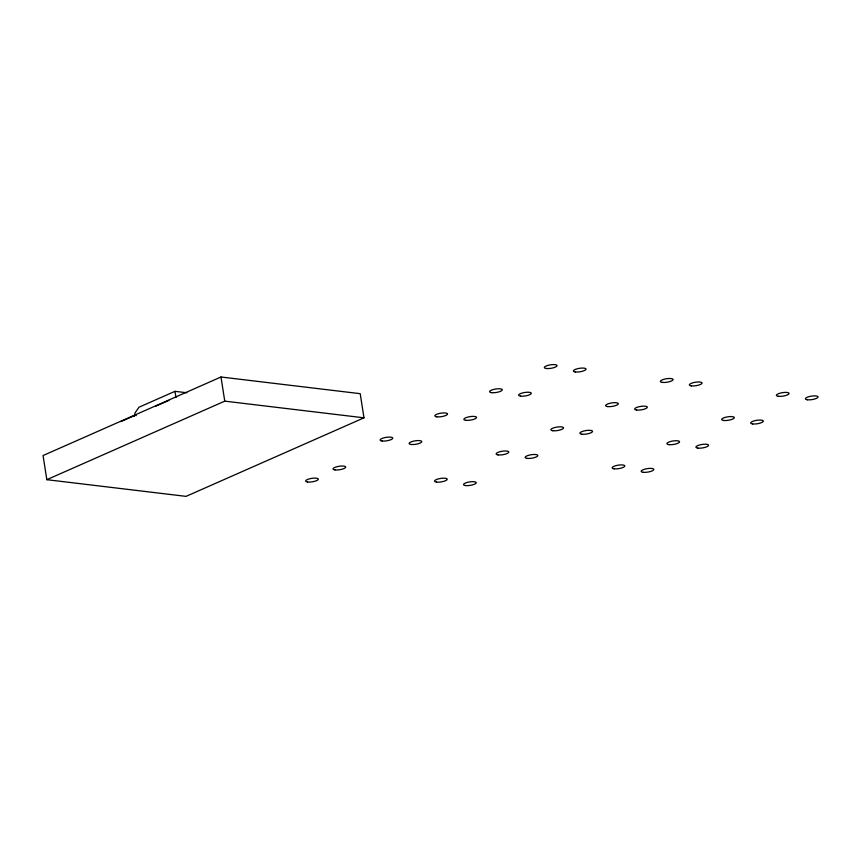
<?xml version="1.0" encoding="UTF-8"?>
<svg xmlns="http://www.w3.org/2000/svg" width="861" height="861" viewBox="0 0 861 861"><rect width="100%" height="100%" fill="white"/><g stroke="black" fill="none" stroke-linecap="round" stroke-linejoin="round"><path stroke-width="1.29" d="M134.359 416.272L134.994 412.989L138.976 407.221L174.966 391.335L186.848 392.756M220.986 377L43.05 455.544L46.828 479.685L186.051 496.366L363.988 417.822L360.21 393.681L220.986 377L224.764 401.14L363.988 417.822M120.981 421.578L136.07 414.916L136.189 415.669M155.981 406.123L168.917 400.419M46.828 479.685L224.764 401.14M174.966 391.335L175.978 397.567M307.614 482.02A6.447 1.765 -8.9 0 0 318.183 479.609A6.447 1.765 -8.9 0 0 310.154 478.651A6.447 1.765 -8.9 0 0 307.614 482.02M334.983 469.945A6.447 1.765 -8.9 0 0 345.562 467.523A6.447 1.765 -8.9 0 0 337.534 466.565A6.447 1.765 -8.9 0 0 334.983 469.945M465.833 420.319A6.447 1.765 -8.9 0 0 476.413 417.908A6.447 1.765 -8.9 0 0 468.373 416.939A6.447 1.765 -8.9 0 0 465.833 420.319M436.828 416.842A6.447 1.765 -8.9 0 0 447.408 414.432A6.447 1.765 -8.9 0 0 439.368 413.463A6.447 1.765 -8.9 0 0 436.828 416.842M581.853 434.224A6.447 1.765 -8.9 0 0 592.433 431.813A6.447 1.765 -8.9 0 0 584.404 430.844A6.447 1.765 -8.9 0 0 581.853 434.224M552.848 430.748A6.447 1.765 -8.9 0 0 563.428 428.337A6.447 1.765 -8.9 0 0 555.399 427.368A6.447 1.765 -8.9 0 0 552.848 430.748M697.873 448.129A6.447 1.765 -8.9 0 0 708.452 445.718A6.447 1.765 -8.9 0 0 700.423 444.75A6.447 1.765 -8.9 0 0 697.873 448.129M668.868 444.653A6.447 1.765 -8.9 0 0 679.447 442.242A6.447 1.765 -8.9 0 0 671.419 441.273A6.447 1.765 -8.9 0 0 668.868 444.653M520.582 396.157A6.447 1.765 -8.9 0 0 531.162 393.735A6.447 1.765 -8.9 0 0 523.122 392.777A6.447 1.765 -8.9 0 0 520.582 396.157M491.577 392.681A6.447 1.765 -8.9 0 0 502.157 390.259A6.447 1.765 -8.9 0 0 494.117 389.301A6.447 1.765 -8.9 0 0 491.577 392.681M636.602 410.062A6.447 1.765 -8.9 0 0 647.181 407.64A6.447 1.765 -8.9 0 0 639.153 406.683A6.447 1.765 -8.9 0 0 636.602 410.062M607.597 406.586A6.447 1.765 -8.9 0 0 618.176 404.164A6.447 1.765 -8.9 0 0 610.148 403.206A6.447 1.765 -8.9 0 0 607.597 406.586M752.622 423.956A6.447 1.765 -8.9 0 0 763.201 421.546A6.447 1.765 -8.9 0 0 755.172 420.588A6.447 1.765 -8.9 0 0 752.622 423.956M723.617 420.48A6.447 1.765 -8.9 0 0 734.196 418.069A6.447 1.765 -8.9 0 0 726.167 417.111A6.447 1.765 -8.9 0 0 723.617 420.48M575.331 371.984A6.447 1.765 -8.9 0 0 585.91 369.573A6.447 1.765 -8.9 0 0 577.882 368.605A6.447 1.765 -8.9 0 0 575.331 371.984M546.326 368.508A6.447 1.765 -8.9 0 0 556.906 366.097A6.447 1.765 -8.9 0 0 548.877 365.129A6.447 1.765 -8.9 0 0 546.326 368.508M691.351 385.889A6.447 1.765 -8.9 0 0 701.93 383.479A6.447 1.765 -8.9 0 0 693.901 382.51A6.447 1.765 -8.9 0 0 691.351 385.889M662.346 382.413A6.447 1.765 -8.9 0 0 672.925 380.002A6.447 1.765 -8.9 0 0 664.896 379.034A6.447 1.765 -8.9 0 0 662.346 382.413M807.37 399.795A6.447 1.765 -8.9 0 0 817.95 397.373A6.447 1.765 -8.9 0 0 809.921 396.415A6.447 1.765 -8.9 0 0 807.37 399.795M778.366 396.318A6.447 1.765 -8.9 0 0 788.945 393.897A6.447 1.765 -8.9 0 0 780.916 392.939A6.447 1.765 -8.9 0 0 778.366 396.318M465.51 485.582A6.447 1.765 -8.9 0 0 476.09 483.161A6.447 1.765 -8.9 0 0 468.061 482.203A6.447 1.765 -8.9 0 0 465.51 485.582M436.505 482.106A6.447 1.765 -8.9 0 0 447.085 479.695A6.447 1.765 -8.9 0 0 439.045 478.727A6.447 1.765 -8.9 0 0 436.505 482.106M643.124 472.302A6.447 1.765 -8.9 0 0 653.703 469.88A6.447 1.765 -8.9 0 0 645.675 468.922A6.447 1.765 -8.9 0 0 643.124 472.302M614.119 468.825A6.447 1.765 -8.9 0 0 624.699 466.404A6.447 1.765 -8.9 0 0 616.67 465.446A6.447 1.765 -8.9 0 0 614.119 468.825M411.084 444.491A6.447 1.765 -8.9 0 0 421.653 442.07A6.447 1.765 -8.9 0 0 413.624 441.112A6.447 1.765 -8.9 0 0 411.084 444.491M382.08 441.015A6.447 1.765 -8.9 0 0 392.648 438.593A6.447 1.765 -8.9 0 0 384.619 437.636A6.447 1.765 -8.9 0 0 382.08 441.015M527.104 458.396A6.447 1.765 -8.9 0 0 537.684 455.975A6.447 1.765 -8.9 0 0 529.644 455.017A6.447 1.765 -8.9 0 0 527.104 458.396M498.099 454.92A6.447 1.765 -8.9 0 0 508.679 452.499A6.447 1.765 -8.9 0 0 500.639 451.541A6.447 1.765 -8.9 0 0 498.099 454.92"/></g></svg>
